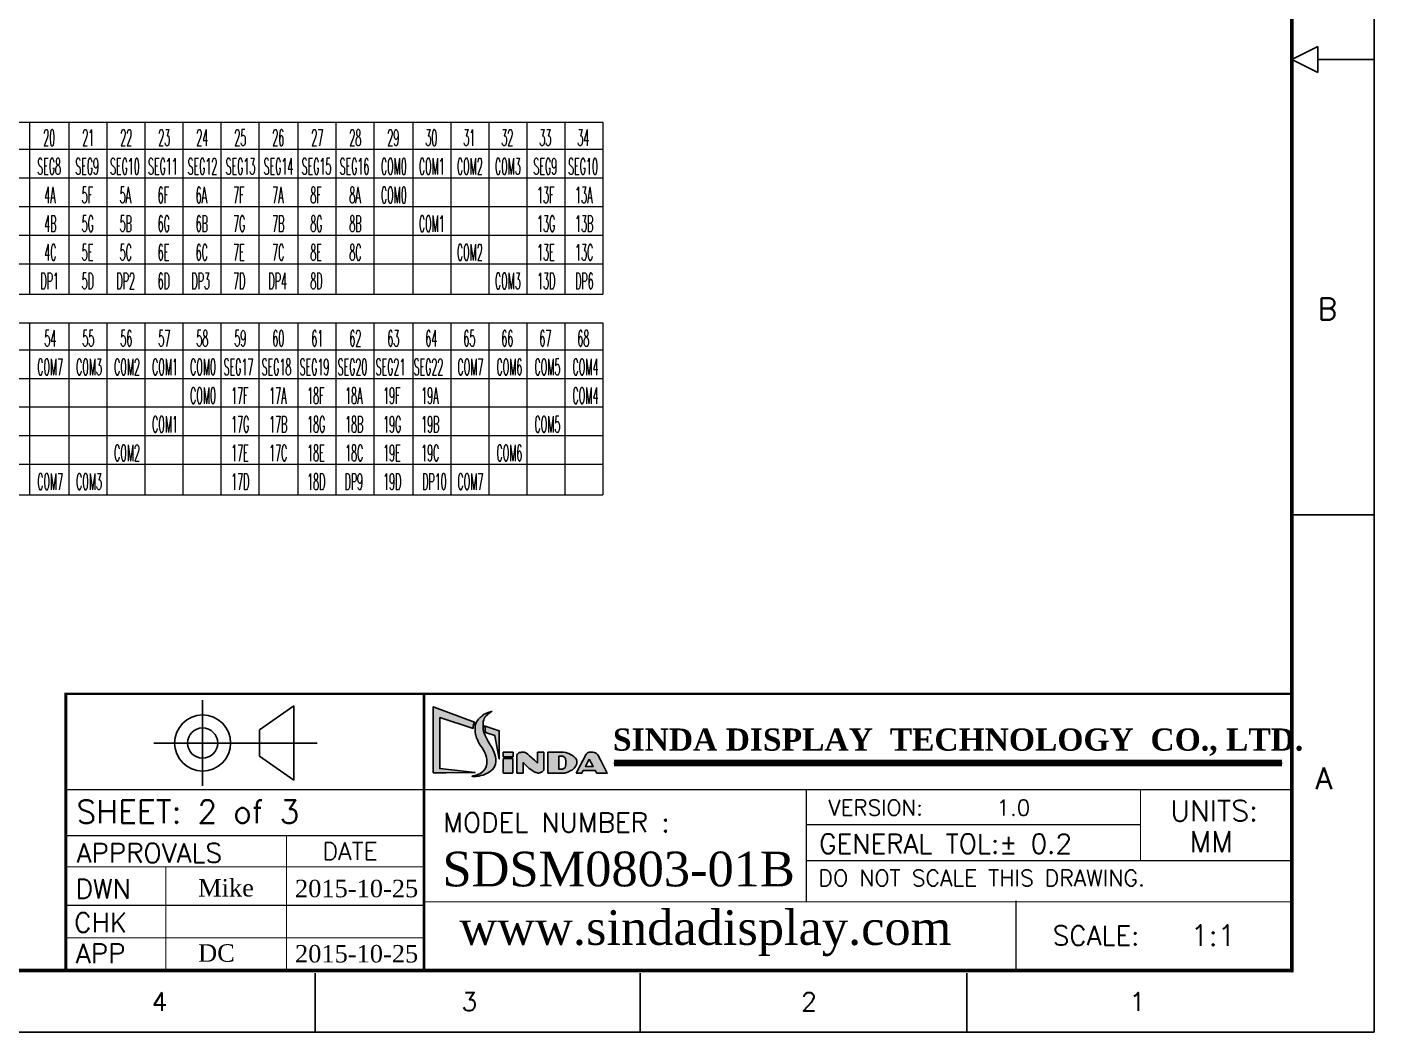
# Model space of a CAD drawing. Header units: millimetres. Extents: x 58 to 1456, y 954 to 1341.
# Drawn here: x 836.2 to 1104.1, y 953.8 to 1153.8 of the extents above; entities that cross this region are included whole.
import ezdxf

# ---------------------------------------------------------------- set-up
doc = ezdxf.new("R2010")
doc.units = ezdxf.units.MM
doc.layers.add('DIM', color=3, linetype='Continuous', lineweight=9)
doc.layers.add('SPEC', color=2, linetype='Continuous')
doc.styles.add('ROMANS', font='romans.shx', dxfattribs={"width": 0.8, "height": 1.388462})
doc.styles.get("Standard").update_dxf_attribs({"font": 'romans.shx'})
doc.styles.add('style1', font='txt.shx')
doc.styles.add('样式 3', font='swissek.ttf')

# ---------------------------------------------------------------- blocks, each defined once
blk = doc.blocks.new('log')
at = {"linetype": 'ByBlock'}
h = blk.add_hatch(color=150, dxfattribs=at)
h.paths.add_polyline_path([(836.91, 309.74), (836.91, 310.01), (836.99, 310.26), (837.06, 310.46), (837.13, 310.61), (831.48, 312.73), (831.37, 312.78), (831.37, 312.67), (831.37, 303.56), (833.18, 303.56), (837.2, 303.62), (832.26, 304.15), (832.26, 311.26)])
h.paths.add_polyline_path([(838.6, 310.08), (838.52, 310.12), (838.53, 310.05), (838.64, 309.18), (839.94, 308.78), (839.95, 308.72), (840.55, 305.49), (840.55, 309.4)])
blk.add_hatch(color=12, dxfattribs=at).paths.add_polyline_path([(838.84, 305.42), (838.85, 305.1), (838.85, 304.8), (838.8, 304.57), (838.7, 304.31), (838.56, 304.06), (838.34, 303.8), (838.06, 303.56), (837.83, 303.43), (837.66, 303.35), (837.47, 303.27), (837.29, 303.21), (837.09, 303.16), (836.92, 303.12), (836.77, 303.07), (836.87, 303.03), (837.14, 303.03), (837.28, 303.05), (837.44, 303.07), (837.7, 303.11), (837.99, 303.17), (838.34, 303.25), (838.7, 303.4), (839.03, 303.57), (839.34, 303.77), (839.59, 303.99), (839.84, 304.32), (839.94, 304.53), (840.03, 304.78), (840.08, 305.04), (840.08, 305.26), (840.06, 305.52), (840.02, 305.8), (839.93, 306.12), (839.84, 306.39), (839.72, 306.7), (839.55, 307.03), (839.38, 307.34), (839.17, 307.68), (838.96, 308.02), (838.77, 308.4), (838.6, 308.74), (838.47, 309.09), (838.37, 309.36), (838.33, 309.59), (838.3, 309.82), (838.3, 310.15), (838.3, 310.4), (838.3, 310.59), (838.34, 310.7), (838.37, 310.83), (838.4, 310.97), (838.47, 311.11), (838.53, 311.23), (838.56, 311.3), (838.66, 311.39), (838.75, 311.49), (838.86, 311.6), (838.97, 311.73), (839.09, 311.81), (839.25, 311.9), (839.4, 312.02), (839.47, 312.1), (839.53, 312.15), (839.46, 312.13), (839.03, 311.98), (838.79, 311.87), (838.58, 311.77), (838.38, 311.67), (838.27, 311.57), (838.17, 311.5), (838.04, 311.38), (837.91, 311.27), (837.81, 311.18), (837.65, 311.06), (837.59, 310.92), (837.45, 310.73), (837.36, 310.53), (837.26, 310.31), (837.22, 310.15), (837.18, 309.98), (837.18, 309.73), (837.18, 309.46), (837.19, 309.16), (837.23, 308.95), (837.29, 308.79), (837.35, 308.61), (837.41, 308.41), (837.51, 308.19), (837.63, 307.94), (837.75, 307.66), (837.91, 307.42), (838.19, 307.02), (838.54, 306.39), (838.69, 306.02), (838.77, 305.7)])
h = blk.add_hatch(color=12, dxfattribs=at)
h.paths.add_polyline_path([(848.87, 305.86), (848.87, 304.05), (849.38, 304.05), (849.58, 304.14), (849.73, 304.29), (849.81, 304.47), (849.84, 304.7), (849.86, 304.9), (849.86, 305.09), (849.85, 305.25), (849.81, 305.45), (849.79, 305.53), (849.68, 305.68), (849.56, 305.79), (849.42, 305.86)], flags=16)
h.paths.add_polyline_path([(853.11, 305.46), (852.56, 304.44), (853.66, 304.44)], flags=16)
h.paths.add_polyline_path([(851.27, 303.53), (852.65, 306.18), (852.86, 306.33), (853.11, 306.43), (853.27, 306.43), (853.59, 306.43), (853.81, 306.37), (854.12, 306.25), (854.3, 306.08), (854.42, 305.85), (854.54, 305.62), (854.68, 305.36), (855.62, 303.53), (854.15, 303.53), (853.94, 303.9), (852.27, 303.9), (852.08, 303.53)])
h.paths.add_polyline_path([(847.34, 303.53), (847.34, 306.43), (849.53, 306.43), (849.85, 306.37), (850.06, 306.32), (850.27, 306.24), (850.5, 306.13), (850.77, 305.99), (850.99, 305.81), (851.2, 305.61), (851.32, 305.41), (851.37, 305.19), (851.38, 305.02), (851.35, 304.8), (851.3, 304.61), (851.2, 304.42), (851.01, 304.19), (850.77, 303.98), (850.54, 303.86), (850.23, 303.69), (849.96, 303.59), (849.79, 303.56), (849.64, 303.53)])
edge = h.paths.add_edge_path()
edge.add_line((841.16, 305.54), (842.41, 305.54))
edge.add_arc((842.41, 305.49), 0.05, 0, 90, ccw=False)
edge.add_line((842.46, 305.49), (842.46, 303.58))
edge.add_arc((842.41, 303.58), 0.05, 270, 360, ccw=False)
edge.add_line((842.41, 303.53), (841.16, 303.53))
edge.add_arc((841.16, 303.58), 0.05, 180, 270, ccw=False)
edge.add_line((841.11, 303.58), (841.11, 305.49))
edge.add_arc((841.16, 305.49), 0.05, 90, 180, ccw=False)
h.paths.add_polyline_path([(845.9, 304.93), (845.9, 306.43), (846.77, 306.43), (846.77, 303.94), (846.67, 303.82), (846.57, 303.73), (846.52, 303.68), (846.45, 303.63), (846.33, 303.61), (846.23, 303.57), (846.17, 303.55), (846.13, 303.55), (846.06, 303.53), (845.99, 303.53), (845.89, 303.55), (845.81, 303.57), (845.76, 303.58), (845.67, 303.61), (845.51, 303.66), (845.29, 303.77), (845.14, 303.88), (844.94, 304.03), (844.74, 304.17), (844.41, 304.49), (844.21, 304.68), (844.07, 304.81), (843.99, 304.89), (843.88, 304.97), (843.88, 303.53), (842.99, 303.53), (842.99, 306), (843.02, 306.09), (843.09, 306.16), (843.13, 306.21), (843.22, 306.28), (843.31, 306.33), (843.4, 306.37), (843.49, 306.39), (843.57, 306.4), (843.67, 306.42), (843.87, 306.44), (844.04, 306.42), (844.18, 306.37), (844.34, 306.28), (844.53, 306.14), (844.79, 305.92), (845.09, 305.66), (845.46, 305.32), (845.7, 305.1), (845.86, 304.97)])
edge = h.paths.add_edge_path()
edge.add_arc((841.16, 305.83), 0.05, 180, 270)
edge.add_line((841.16, 305.78), (842.44, 305.78))
edge.add_arc((842.44, 305.83), 0.05, 270, 360)
edge.add_line((842.49, 305.83), (842.49, 306.38))
edge.add_arc((842.44, 306.38), 0.05, 0, 90)
edge.add_line((842.44, 306.43), (841.16, 306.43))
edge.add_arc((841.16, 306.38), 0.05, 90, 180)
edge.add_line((841.11, 306.38), (841.11, 305.83))
at = {"color": 12, "linetype": 'ByBlock'}
for p, q in [((841.11, 305.83), (841.11, 306.38)), ((841.16, 306.43), (842.44, 306.43)), ((842.49, 306.38), (842.49, 305.83)), ((842.44, 305.78), (841.16, 305.78))]:
    blk.add_line(p, q, dxfattribs=at)
at = {"color": 140, "linetype": 'ByBlock'}
for points in [[(831.37, 312.67), (831.37, 303.56), (833.18, 303.56), (837.2, 303.62), (832.26, 304.15), (832.26, 311.26), (836.91, 309.74), (836.91, 310.01), (836.99, 310.26), (837.06, 310.46), (837.13, 310.61), (831.48, 312.73), (831.37, 312.78), (831.37, 312.67)], [(838.6, 310.08), (840.55, 309.4), (840.55, 305.49), (839.95, 308.72), (839.94, 308.78), (838.64, 309.18), (838.53, 310.05), (838.52, 310.12), (838.6, 310.08), (838.6, 310.08)]]:
    blk.add_lwpolyline(points, dxfattribs=at)
at = {"color": 12, "linetype": 'ByBlock'}
for points in [[(839.46, 312.13), (839.03, 311.98), (838.79, 311.87), (838.58, 311.77), (838.38, 311.67), (838.27, 311.57), (838.17, 311.5), (838.04, 311.38), (837.91, 311.27), (837.81, 311.18), (837.65, 311.06), (837.59, 310.92), (837.45, 310.73), (837.36, 310.53), (837.26, 310.31), (837.22, 310.15), (837.18, 309.98), (837.18, 309.73), (837.18, 309.46), (837.19, 309.16), (837.23, 308.95), (837.29, 308.79), (837.35, 308.61), (837.41, 308.41), (837.51, 308.19), (837.63, 307.94), (837.75, 307.66), (837.91, 307.42), (838.19, 307.02), (838.54, 306.39), (838.69, 306.02), (838.77, 305.7), (838.84, 305.42), (838.85, 305.1), (838.85, 304.8), (838.8, 304.57), (838.7, 304.31), (838.56, 304.06), (838.34, 303.8), (838.06, 303.56), (837.83, 303.43), (837.66, 303.35), (837.47, 303.27), (837.29, 303.21), (837.09, 303.16), (836.92, 303.12), (836.77, 303.07), (836.87, 303.03), (837.14, 303.03), (837.28, 303.05), (837.44, 303.07), (837.7, 303.11), (837.99, 303.17), (838.34, 303.25), (838.7, 303.4), (839.03, 303.57), (839.34, 303.77), (839.59, 303.99), (839.84, 304.32), (839.94, 304.53), (840.03, 304.78), (840.08, 305.04), (840.08, 305.26), (840.06, 305.52), (840.02, 305.8), (839.93, 306.12), (839.84, 306.39), (839.72, 306.7), (839.55, 307.03), (839.38, 307.34), (839.17, 307.68), (838.96, 308.02), (838.77, 308.4), (838.6, 308.74), (838.47, 309.09), (838.37, 309.36), (838.33, 309.59), (838.3, 309.82), (838.3, 310.15), (838.3, 310.4), (838.3, 310.59), (838.34, 310.7), (838.37, 310.83), (838.4, 310.97), (838.47, 311.11), (838.53, 311.23), (838.56, 311.3), (838.66, 311.39), (838.75, 311.49), (838.86, 311.6), (838.97, 311.73), (839.09, 311.81), (839.25, 311.9), (839.4, 312.02), (839.46, 312.09), (839.49, 312.11), (839.53, 312.15), (839.46, 312.13)], [(842.99, 303.53), (842.99, 306), (843.02, 306.09), (843.09, 306.16), (843.13, 306.21), (843.22, 306.28), (843.31, 306.33), (843.4, 306.37), (843.49, 306.39), (843.57, 306.4), (843.67, 306.42), (843.87, 306.44), (844.04, 306.42), (844.18, 306.37), (844.34, 306.28), (844.53, 306.14), (844.79, 305.92), (845.09, 305.66), (845.46, 305.32), (845.7, 305.1), (845.86, 304.97), (845.9, 304.93)], [(845.9, 304.93), (845.9, 306.43), (846.77, 306.43), (846.77, 303.94), (846.67, 303.82), (846.57, 303.73), (846.52, 303.68), (846.45, 303.63), (846.33, 303.61), (846.23, 303.57), (846.17, 303.55), (846.13, 303.55), (846.06, 303.53), (845.99, 303.53), (845.89, 303.55), (845.81, 303.57), (845.76, 303.58), (845.67, 303.61), (845.51, 303.66), (845.29, 303.77), (845.14, 303.88), (844.94, 304.03), (844.74, 304.17), (844.41, 304.49), (844.21, 304.68), (844.07, 304.81), (843.99, 304.89), (843.88, 304.97), (843.88, 303.53), (842.99, 303.53)], [(847.34, 303.53), (847.34, 306.43), (849.53, 306.43), (849.85, 306.37), (850.06, 306.32), (850.27, 306.24), (850.5, 306.13), (850.77, 305.99), (850.99, 305.81), (851.2, 305.61), (851.32, 305.41), (851.37, 305.19), (851.38, 305.02), (851.35, 304.8), (851.3, 304.61), (851.2, 304.42), (851.01, 304.19), (850.77, 303.98), (850.54, 303.86), (850.23, 303.69), (849.96, 303.59), (849.79, 303.56), (849.64, 303.53), (847.34, 303.53)], [(851.27, 303.53), (852.65, 306.18), (852.86, 306.33), (853.11, 306.43), (853.27, 306.43), (853.59, 306.43), (853.81, 306.37), (854.12, 306.25), (854.3, 306.08), (854.42, 305.85), (854.54, 305.62), (854.68, 305.36), (855.62, 303.53), (854.15, 303.53), (853.94, 303.9), (852.27, 303.9), (852.08, 303.53), (851.27, 303.53)], [(848.87, 305.86), (848.87, 304.05), (849.38, 304.05), (849.58, 304.14), (849.73, 304.29), (849.81, 304.47), (849.84, 304.7), (849.86, 304.9), (849.86, 305.09), (849.85, 305.25), (849.81, 305.45), (849.79, 305.53), (849.68, 305.68), (849.56, 305.79), (849.42, 305.86), (848.87, 305.86)], [(853.11, 305.46), (852.56, 304.44), (853.66, 304.44), (853.11, 305.46)]]:
    blk.add_lwpolyline(points, dxfattribs=at)
blk.add_lwpolyline([(841.16, 305.54), (842.41, 305.54, -0.414214), (842.46, 305.49), (842.46, 303.58, -0.414214), (842.41, 303.53), (841.16, 303.53, -0.414214), (841.11, 303.58), (841.11, 305.49, -0.414214)], format="xyb", close=True, dxfattribs=at)
for centre, start, end in [((841.16, 306.38), 90, 180), ((842.44, 306.38), 0, 90), ((841.16, 305.83), 180, 270), ((842.44, 305.83), 270, 360)]:
    blk.add_arc(centre, 0.05, start, end, dxfattribs=at)

msp = doc.modelspace()

# ---------------------------------------------------------------- linework, layer by layer
for p, q in [((1041.787, 1021.112), (995.891, 1021.112)), ((1087.682, 1021.112), (1041.787, 1021.112)), ((1087.682, 1021.112), (1042.436, 1021.112)), ((1087.682, 1021.112), (1051.486, 1021.112)), ((952.913, 1007.329), (1085.762, 1007.329))]:
    msp.add_line(p, q)
at = {"color": 7, "lineweight": 0}
msp.add_line((1038.947, 1021.112), (1087.682, 1021.112), dxfattribs=at)
msp.add_line((1038.947, 1021.112), (1087.682, 1021.112), dxfattribs=at)
msp.add_line((1038.947, 1021.112), (1087.682, 1021.112), dxfattribs=at)
at = {"const_width": 1.379}
msp.add_lwpolyline([(952.913, 1007.329), (1085.762, 1007.329)], dxfattribs=at)
at = {"layer": 'DIM'}
for p, q in [((685.826, 1134.795), (950.711, 1134.795)), ((836.748, 1134.795), (836.748, 1100.588)), ((844.51, 1134.795), (844.51, 1100.588)), ((852.067, 1134.795), (852.067, 1100.588)), ((859.623, 1134.795), (859.623, 1100.588)), ((867.18, 1134.795), (867.18, 1100.588)), ((874.736, 1134.795), (874.736, 1100.588)), ((882.292, 1134.795), (882.292, 1100.588)), ((890.054, 1134.795), (890.054, 1100.588)), ((890.054, 1134.795), (890.054, 1100.588)), ((897.611, 1134.795), (897.611, 1100.588)), ((905.167, 1134.795), (905.167, 1100.588)), ((912.929, 1134.795), (912.929, 1100.588)), ((920.486, 1134.795), (920.486, 1100.588)), ((928.042, 1134.795), (928.042, 1100.588)), ((935.598, 1134.795), (935.598, 1100.588)), ((943.155, 1134.795), (943.155, 1100.588)), ((950.711, 1134.795), (950.711, 1100.588)), ((685.826, 1129.468), (950.711, 1129.468)), ((685.826, 1123.767), (950.711, 1123.767)), ((685.826, 1118.065), (950.711, 1118.065)), ((685.826, 1112.364), (950.711, 1112.364)), ((685.826, 1106.663), (950.711, 1106.663)), ((685.826, 1100.588), (950.711, 1100.588)), ((685.826, 1094.887), (950.733, 1094.887)), ((836.748, 1094.887), (836.748, 1060.68)), ((844.51, 1094.887), (844.51, 1060.68)), ((852.088, 1094.887), (852.088, 1060.68)), ((859.645, 1094.887), (859.645, 1060.68)), ((867.201, 1094.887), (867.201, 1060.68)), ((874.757, 1094.887), (874.757, 1060.68)), ((882.314, 1094.887), (882.314, 1060.68)), ((890.076, 1094.887), (890.076, 1060.68)), ((897.632, 1094.887), (897.632, 1060.68)), ((905.189, 1094.887), (905.189, 1060.68)), ((912.951, 1094.887), (912.951, 1060.68)), ((920.507, 1094.887), (920.507, 1060.68)), ((928.063, 1094.887), (928.063, 1060.68)), ((935.62, 1094.887), (935.62, 1060.68)), ((943.176, 1094.887), (943.176, 1060.68)), ((950.733, 1094.887), (950.733, 1060.68)), ((685.826, 1089.56), (950.733, 1089.56)), ((685.826, 1083.858), (950.733, 1083.858)), ((685.826, 1078.157), (950.733, 1078.157)), ((685.826, 1072.456), (950.733, 1072.456)), ((685.826, 1066.755), (950.733, 1066.755)), ((685.826, 1060.68), (950.733, 1060.68))]:
    msp.add_line(p, q, dxfattribs=at)
at = {"layer": 'SPEC', "color": 0}
for p, q in [((1104.05, 1340.875), (1104.05, 953.802)), ((1092.851, 1149.899), (1087.682, 1147.315)), ((1092.851, 1149.899), (1087.682, 1147.315)), ((1092.851, 1144.73), (1092.851, 1149.899)), ((1092.851, 1144.73), (1092.851, 1149.899)), ((1087.682, 1147.315), (1092.851, 1144.73)), ((1087.682, 1147.315), (1092.851, 1144.73)), ((1092.851, 1147.315), (1104.05, 1147.315)), ((1104.05, 1056.696), (1087.682, 1056.696)), ((871.137, 1002.762), (871.137, 1019.857)), ((882.436, 1013.911), (889.259, 1018.709)), ((889.259, 1018.709), (889.259, 1003.91)), ((882.436, 1008.708), (882.436, 1013.911)), ((861.409, 1011.31), (893.894, 1011.31)), ((889.259, 1003.91), (882.436, 1008.708)), ((893.526, 953.802), (893.526, 965.508)), ((958.121, 953.802), (958.121, 965.508)), ((1023.099, 953.802), (1023.099, 965.508)), ((556.633, 953.802), (1104.05, 953.802))]:
    msp.add_line(p, q, dxfattribs=at)
for points, const_width in [([(1087.682, 1328.637), (570.417, 1328.637), (570.417, 966.04), (1087.682, 966.04), (1087.682, 1328.637)], 0.719), ([(843.948, 1021.343), (843.948, 966.04)], 0.576), ([(843.948, 1021.112), (1087.682, 1021.112)], 0.461), ([(915.155, 966.04), (915.155, 1021.112)], 0.576), ([(915.155, 1002.016), (843.948, 1002.016)], 0.224), ([(1087.682, 1002.016), (843.948, 1002.016)], 0.224), ([(991.184, 1002.016), (991.184, 979.713)], 0.224), ([(1057.623, 1002.016), (1057.623, 987.901)], 0.224), ([(1057.623, 995.071), (991.184, 995.071)], 0.224), ([(915.155, 992.872), (843.948, 992.872)], 0.224), ([(887.827, 992.872), (887.827, 966.04)], 0.224), ([(915.155, 986.658), (843.948, 986.658)], 0.224), ([(863.811, 986.658), (863.811, 966.04)], 0.224), ([(1087.536, 987.901), (991.184, 987.901)], 0.224), ([(915.155, 979.015), (843.948, 979.015)], 0.224), ([(1087.682, 979.713), (915.155, 979.713)], 0.224), ([(1032.848, 979.943), (1032.848, 965.828)], 0.224), ([(1087.682, 980.155), (1087.682, 966.04)], 0.224), ([(1087.682, 979.713), (1087.682, 965.597)], 0.224), ([(1087.682, 979.713), (1087.682, 965.597)], 0.224), ([(1087.682, 979.713), (1087.682, 965.597)], 0.224), ([(843.948, 972.543), (915.155, 972.543)], 0.224), ([(843.948, 966.04), (748.416, 966.04)], 0.4)]:
    msp.add_lwpolyline(points, dxfattribs=dict(at, const_width=const_width))
for radius in [5.574, 3.002]:
    msp.add_circle((871.137, 1011.31), radius, dxfattribs=at)

# ---------------------------------------------------------------- block references
at = {"linetype": 'ByBlock', "xscale": 1.426707320190189, "yscale": 1.426707320188598, "zscale": 1.426707320188548}
msp.add_blockref('log', (-269.114, 572.29), dxfattribs=at)

# ---------------------------------------------------------------- texts
at = {"style": 'ROMANS'}
msp.add_text('VERSION:', height=3.1298, dxfattribs=at).set_placement((995.584, 996.89))
at = {"insert": (952.726, 1014.203), "char_height": 4.414146, "width": 143.86326, "attachment_point": 1}
msp.add_mtext('{\\fTimes New Roman|b1|i0|c0|p18;SINDA\\fTimes New Roman|b1|i0|c134|p18; \\fTimes New Roman|b1|i0|c0|p18;DISPLAY\\fTimes New Roman|b1|i0|c134|p18;  \\fTimes New Roman|b1|i0|c0|p18;TECHNOLOGY\\fTimes New Roman|b1|i0|c134|p18;  \\fTimes New Roman|b1|i0|c0|p18;CO.,\\fTimes New Roman|b1|i0|c134|p18; \\fTimes New Roman|b1|i0|c0|p18;LTD.}', dxfattribs=at)
at = {"color": 7, "attachment_point": 1, "style": '样式 3'}
for s, insert, char_height, width in [('{\\fTimes New Roman|b0|i0|c186|p18;SDS\\fTimes New Roman|b0|i0|c0|p18;M0803-01B}', (918.829, 989.693), 6.89953, 63.4009), ('{\\fTimes New Roman|b0|i0|c0|p18;Mike}', (870.25, 984.247), 3.47614, 42.85289), ('{\\fTimes New Roman|b0|i0|c0|p18;2015\\fTimes New Roman|b0|i0|c186|p18;-\\fTimes New Roman|b0|i0|c0|p18;10\\fTimes New Roman|b0|i0|c186|p18;-\\fTimes New Roman|b0|i0|c0|p18;25}', (889.508, 984.099), 3.47614, 27.85238), ('{\\fTimes New Roman|b0|i0|c186|p18;www.sindadisplay.com}', (922.186, 978.054), 6.89953, 108.52559), ('{\\fTimes New Roman|b0|i0|c0|p18;D\\fTimes New Roman|b0|i0|c186|p18;C}', (870.25, 971.271), 3.47614, 42.85289), ('{\\fTimes New Roman|b0|i0|c0|p18;2015\\fTimes New Roman|b0|i0|c186|p18;-\\fTimes New Roman|b0|i0|c0|p18;10\\fTimes New Roman|b0|i0|c186|p18;-\\fTimes New Roman|b0|i0|c0|p18;25}', (889.508, 971.123), 3.47614, 42.85289)]:
    msp.add_mtext(s, dxfattribs=dict(at, insert=insert, char_height=char_height, width=width))
at = {"style": 'ROMANS'}
msp.add_attdef('1.0', (1028.996, 996.866), '1.0', height=3.13, dxfattribs=at)
at = {"layer": 'DIM', "style": 'style1', "width": 0.43}
for s, p in [('20', (839.447, 1130.122)), ('21', (847.209, 1130.122)), ('22', (854.765, 1130.122)), ('23', (862.322, 1130.122)), ('24', (869.878, 1130.122)), ('25', (877.435, 1130.122)), ('26', (884.991, 1130.122)), ('27', (892.753, 1130.122)), ('28', (900.31, 1130.122)), ('29', (907.866, 1130.122)), ('30', (915.422, 1130.122)), ('31', (922.979, 1130.122)), ('32', (930.535, 1130.122)), ('33', (938.092, 1130.122)), ('34', (945.648, 1130.122)), ('SEG8', (838.25, 1124.421)), ('SEG9', (845.806, 1124.421)), ('SEG10', (852.72, 1124.421)), ('SEG11', (860.276, 1124.421)), ('SEG12', (868.144, 1124.421)), ('SEG13', (875.7, 1124.421)), ('SEG14', (883.256, 1124.421)), ('SEG15', (890.813, 1124.421)), ('SEG16', (898.369, 1124.421)), ('COM0', (906.581, 1124.421)), ('COM1', (914.137, 1124.421)), ('COM2', (921.694, 1124.421)), ('COM3', (929.25, 1124.421)), ('SEG9', (936.894, 1124.421)), ('SEG10', (943.808, 1124.421)), ('4A', (839.653, 1118.72)), ('5F', (847.091, 1118.72)), ('5A', (854.648, 1118.72)), ('6F', (862.204, 1118.72)), ('6A', (869.76, 1118.72)), ('7F', (877.208, 1118.72)), ('7A', (884.97, 1118.72)), ('8F', (892.547, 1118.72)), ('8A', (900.31, 1118.72)), ('COM0', (906.581, 1118.72)), ('13F', (937.655, 1118.72)), ('13A', (945.211, 1118.72)), ('4B', (839.653, 1113.018)), ('5G', (847.091, 1113.018)), ('5B', (854.648, 1113.018)), ('6G', (862.204, 1113.018)), ('6B', (869.76, 1113.018)), ('7G', (877.208, 1113.018)), ('7B', (884.97, 1113.018)), ('8G', (892.547, 1113.018)), ('8B', (900.31, 1113.018)), ('COM1', (914.137, 1113.018)), ('13G', (937.655, 1113.018)), ('13B', (945.211, 1113.018)), ('4C', (839.653, 1107.317)), ('5E', (847.091, 1107.317)), ('5C', (854.648, 1107.317)), ('6E', (862.204, 1107.317)), ('6C', (869.76, 1107.317)), ('7E', (877.208, 1107.317)), ('7C', (884.97, 1107.317)), ('8E', (892.547, 1107.317)), ('8C', (900.31, 1107.317)), ('COM2', (921.694, 1107.317)), ('13E', (937.655, 1107.317)), ('13C', (945.211, 1107.317)), ('5D', (847.091, 1101.616)), ('6D', (862.204, 1101.616)), ('7D', (877.208, 1101.616)), ('8D', (892.547, 1101.616)), ('COM3', (929.25, 1101.616)), ('13D', (937.655, 1101.616)), ('54', (839.674, 1090.214)), ('55', (847.23, 1090.214)), ('56', (854.787, 1090.214)), ('57', (862.343, 1090.214)), ('58', (869.9, 1090.214)), ('59', (877.456, 1090.214)), ('60', (885.012, 1090.214)), ('61', (892.774, 1090.214)), ('62', (900.331, 1090.214)), ('63', (907.887, 1090.214)), ('64', (915.444, 1090.214)), ('65', (923, 1090.214)), ('66', (930.557, 1090.214)), ('67', (938.113, 1090.214)), ('68', (945.669, 1090.214)), ('COM7', (838.255, 1084.513)), ('COM3', (845.972, 1084.513)), ('COM2', (853.528, 1084.513)), ('COM1', (861.085, 1084.513)), ('COM0', (868.641, 1084.513)), ('SEG17', (875.301, 1084.513)), ('SEG18', (882.858, 1084.513)), ('SEG19', (890.414, 1084.513)), ('SEG20', (897.971, 1084.513)), ('SEG21', (905.527, 1084.513)), ('SEG22', (913.083, 1084.513)), ('COM7', (921.808, 1084.513)), ('COM6', (929.57, 1084.513)), ('COM5', (937.126, 1084.513)), ('COM4', (944.683, 1084.513)), ('COM0', (868.641, 1078.811)), ('17F', (876.813, 1078.811)), ('17A', (884.37, 1078.811)), ('18F', (891.926, 1078.811)), ('18A', (899.483, 1078.811)), ('19F', (907.039, 1078.811)), ('19A', (914.596, 1078.811)), ('COM4', (944.683, 1078.811)), ('COM1', (861.085, 1073.11)), ('17G', (876.813, 1073.11)), ('17B', (884.37, 1073.11)), ('18G', (891.926, 1073.11)), ('18B', (899.483, 1073.11)), ('19G', (907.039, 1073.11)), ('19B', (914.596, 1073.11)), ('COM5', (937.126, 1073.11)), ('COM2', (853.528, 1067.409)), ('17E', (876.813, 1067.409)), ('17C', (884.37, 1067.409)), ('18E', (891.926, 1067.409)), ('18C', (899.483, 1067.409)), ('19E', (907.039, 1067.409)), ('19C', (914.596, 1067.409)), ('COM6', (929.57, 1067.409)), ('COM7', (838.255, 1061.708)), ('COM3', (845.972, 1061.708)), ('17D', (876.813, 1061.708)), ('18D', (891.926, 1061.708)), ('19D', (907.039, 1061.708)), ('COM7', (921.808, 1061.708))]:
    msp.add_text(s, height=3.2151, dxfattribs=at).set_placement(p)
at = {"layer": 'DIM', "color": 1, "style": 'style1', "width": 0.43}
for s, p in [('DP1', (838.892, 1101.616)), ('DP2', (854.005, 1101.616)), ('DP3', (868.912, 1101.616)), ('DP4', (884.231, 1101.616)), ('DP6', (945.211, 1101.616)), ('DP9', (899.365, 1061.708)), ('DP10', (914.801, 1061.708))]:
    msp.add_text(s, height=3.2151, dxfattribs=at).set_placement(p)
at = {"layer": 'SPEC', "color": 0, "style": 'ROMANS'}
for s, height, p in [('B', 4.307, (1092.839, 1095.525)), ('A', 4.307, (1092.429, 1002.146)), ('SHEET: 2 of 3', 4.59988, (846.049, 995.332)), ('UNITS:', 4.1618, (1063.519, 995.743)), ('MODEL NUMBER :', 3.83324, (918.957, 993.593)), ('MM', 4.1618, (1067.394, 989.615)), ('APPROVALS', 3.8332, (846.076, 987.516)), ('DATE', 3.4682, (894.975, 988.04)), ('GENERAL TOL:%%P 0.2', 3.83324, (993.721, 989.361)), ('DO NOT SCALE THIS DRAWING.', 3.20111, (993.604, 982.854)), ('DWN', 3.8332, (845.86, 980.389)), ('CHK', 3.8332, (845.604, 973.704)), ('1:1', 4.1618, (1067.59, 970.983)), ('SCALE:', 3.8332, (1040.156, 971.074)), ('APP', 3.8332, (845.932, 967.512)), ('4', 3.658, (861.021, 958.015)), ('3', 3.658, (922.625, 958.015)), ('2', 3.658, (990.139, 958.015)), ('1', 3.658, (1055.43, 958.015))]:
    msp.add_text(s, height=height, dxfattribs=at).set_placement(p)

doc.saveas('drawing.dxf')
